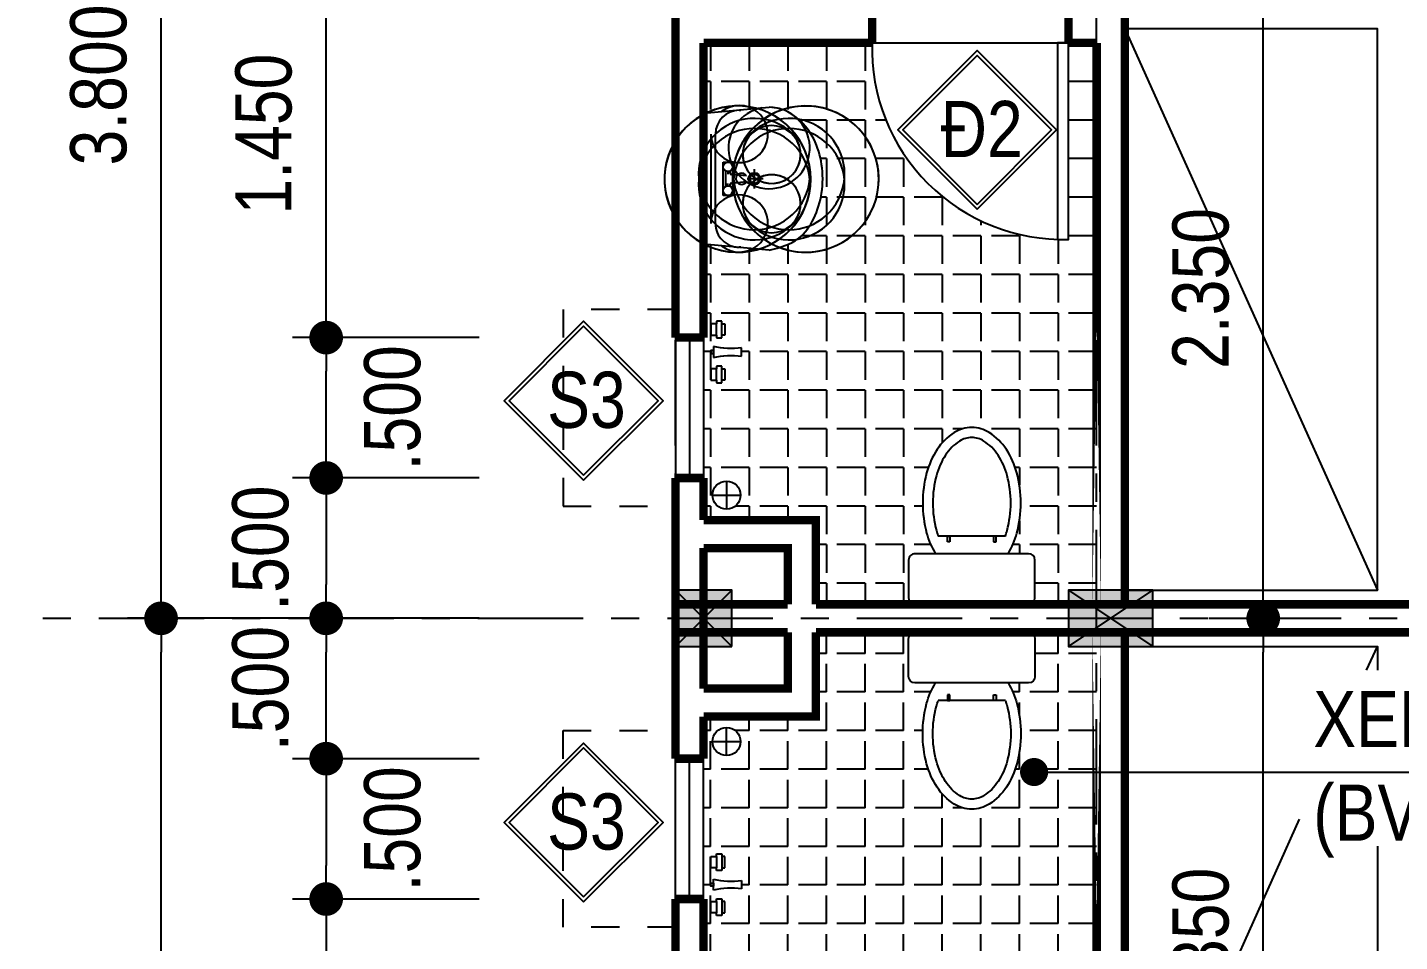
# Model space of a CAD drawing. Header units: millimetres. Extents: x 120 to 288, y 58 to 216.
# Drawn here: x 124.108 to 128.995, y 132.266 to 135.523 of the extents above; entities that cross this region are included whole.
import ezdxf

# ---------------------------------------------------------------- set-up
doc = ezdxf.new("R2010")
doc.units = ezdxf.units.MM
doc.header["$LTSCALE"] = 0.3
doc.header["$MEASUREMENT"] = 0
doc.linetypes.add('ACAD_ISO03W100', pattern=[30, 12, -18])
doc.linetypes.add('CENTER', pattern=[2, 1.25, -0.25, 0.25, -0.25])
doc.layers.get('0').update_dxf_attribs({"linetype": 'CONTINUOUS', "lineweight": 13})
doc.layers.get('DEFPOINTS').update_dxf_attribs({"linetype": 'CONTINUOUS', "lineweight": 13})
for name, color, linetype in [('CHUSO', 141, 'CONTINUOUS'), ('HACTH', 8, 'CONTINUOUS'), ('HATCH', 8, 'CONTINUOUS'), ('KT', 8, 'CONTINUOUS'), ('LAYER 1', 1, 'CONTINUOUS'), ('LAYER1', 1, 'CONTINUOUS'), ('LAYER3', 34, 'CONTINUOUS'), ('LAYER5', 5, 'CONTINUOUS'), ('LAYER7', 7, 'CONTINUOUS'), ('THIETBI', 25, 'CONTINUOUS')]:
    doc.layers.add(name, color=color, linetype=linetype)
doc.styles.add('ATTR', font='romans.shx', dxfattribs={"width": 0.8, "height": 0.7})
doc.styles.add('HELVE-KT', font='vhelvcn.TTF')
doc.dimstyles.new('1-100', dxfattribs={"dimtxt": 0.2, "dimasz": 0.12, "dimexe": 0.12, "dimexo": 0.2, "dimgap": 0.12, "dimtad": 1, "dimdec": 3, "dimzin": 4, "dimdsep": 46, "dimtxsty": 'HELVE-KT', "dimblk1": 'DOT', "dimblk2": 'DOT', "dimsah": 1, "dimcen": -0.18, "dimadec": 3, "dimazin": 0, "dimtfac": 1, "dimtdec": 3, "dimtmove": 2, "dimatfit": 3, "dimldrblk": 'DOT', "dimfxl": 0, "dimtolj": 1, "dimtzin": 4, "dimarcsym": 0})

# ---------------------------------------------------------------- blocks, each defined once
blk = doc.blocks.new('TOILET')
at = {"layer": 'THIETBI', "linetype": 'Continuous'}
for p, q in [((2.25, 0), (-2.25, 0)), ((-2.5, -0.25), (-2.5, -1.75)), ((2.5, -1.75), (2.5, -0.25)), ((-2.25, -2), (2.25, -2)), ((-1.328885587445484, -2.699999999999932), (1.328885587445484, -2.699999999999989)), ((-0.9619002962733703, -2.476023252835319), (-0.9619002962733703, -2.701023903222449)), ((-0.8643275165757132, -2.476023252835319), (-0.9619002962733703, -2.476023252835319)), ((-0.9619002962733703, -2.701023903222449), (-0.8643275165757132, -2.701023903222449)), ((-0.8643275165757132, -2.701023903222449), (-0.8643275165757132, -2.476023252835319)), ((0.8619205168486133, -2.701023903222449), (0.8619205168486133, -2.476023252835319)), ((0.8619205168486133, -2.476023252835319), (0.959493296546043, -2.476023252835319)), ((0.959493296546043, -2.701023903222449), (0.8619205168486133, -2.701023903222449)), ((0.959493296546043, -2.476023252835319), (0.959493296546043, -2.701023903222449))]:
    blk.add_line(p, q, dxfattribs=at)
for centre, radius, start, end in [((-2.25, -0.25), 0.25, 90, 180), ((2.25, -0.25), 0.25, 0, 90), ((-2.25, -1.75), 0.25, 180, 270), ((1.337938406279363, -3.661379033137678), 3.234819193328465, 149.0965747149677, 164.9268623414033), ((-1.337938406280728, -3.661379033138246), 3.234819193329836, 15.07313765860166, 30.90342528502951), ((2.25, -1.75), 0.25, 270, 0), ((1.337938406279363, -3.661379033137166), 2.834819193328285, 160.1759760614096, 164.9268623413951), ((-1.337938406280728, -3.661379033138019), 2.834819193329868, 15.07313765856473, 19.82402393859776), ((2.637457049974273, -4.011362538314529), 4.580641306093185, 164.9268623414104, 180.0000000000054), ((2.637457049974046, -4.011362538315211), 4.180641306093212, 164.9268623413889, 179.9999999999965), ((-2.637457049976319, -4.011362538315325), 4.180641306095254, 5.063761851311246e-12, 15.07313765857124), ((-2.637457049976319, -4.0113625383147), 4.580641306095231, 359.9999999999972, 15.07313765858606), ((2.637457049976774, -4.011362538314927), 4.580641306095572, 180, 195.0731376585856), ((2.637457049976547, -4.011362538314529), 4.180641306095595, 180.0000000000051, 195.0731376585643), ((-2.6374570499745, -4.011362538314586), 4.180641306093665, 344.9268623413959, 359.9999999999953), ((-2.637457049974728, -4.011362538315325), 4.580641306093639, 344.9268623414112, 5.332585182154509e-12), ((1.337938406280728, -4.361346043491835), 3.234819193329827, 195.0731376585933, 213.0315475788831), ((1.337938406280728, -4.361346043491494), 2.834819193329956, 195.0731376585625, 213.0315475788917), ((-1.337938406279591, -4.36134604349229), 2.834819193328596, 326.9684524211129, 344.9268623413986), ((-1.337938406279591, -4.361346043492233), 3.234819193328677, 326.9684524211115, 344.9268623414048), ((0.5168646681931932, -4.895200544554314), 1.85545066632798, 213.0315475788863, 237.5002250693021), ((-0.5168646681929658, -4.89520054455437), 1.855450666327776, 302.4997749306895, 326.968452421117), ((0.5168646681929658, -4.8952005445542), 2.255450666327983, 213.0315475788855, 237.5002250693039), ((0, -5.706522592530462), 0.8934774074695488, 237.5002250693035, 270), ((0, -5.706522592530519), 0.8934774074695326, 270, 302.4997749306894), ((-0.5168646681929658, -4.8952005445542), 2.255450666327892, 302.4997749306941, 326.9684524211124), ((0, -5.706522592530348), 1.293477407469652, 237.5002250693031, 270), ((0, -5.706522592530519), 1.293477407469453, 270, 302.4997749307029)]:
    blk.add_arc(centre, radius, start, end, dxfattribs=at)
blk = doc.blocks.new('la')
at = {"layer": 'THIETBI', "linetype": 'Continuous'}
for p, q in [((-5933.44379870165, 607096.9278938042), (-5954.657236116378, 607330.2757053494)), ((-5445.534738199225, 607330.2757053494), (-5466.748175613953, 607096.9278938042)), ((-5700.095987156405, 607278.0555106837), (-5734.787105645424, 607278.0555106837)), ((-5700.095987156405, 607309.1017654629), (-5700.095987156405, 607252.294578268)), ((-5665.404868668316, 607278.0555106837), (-5700.095987156405, 607278.0555106837)), ((-5944.168579871206, 607224.2085182804), (-5944.168579871206, 607229.5737794738)), ((-5710.190800530276, 607249.5658061604), (-5715.470036458595, 607195.7922466656)), ((-5684.721937854214, 607195.7922466656), (-5690.001173785327, 607249.5658061604)), ((-5456.023394444397, 607229.5737794738), (-5456.023394444397, 607224.2085182804)), ((-5759.493611915408, 607200.4494683815), (-5715.012812269291, 607200.4494683815)), ((-5759.493611915408, 607183.478718451), (-5759.493611915408, 607200.4494683815)), ((-5759.493611915408, 607166.5079685205), (-5759.493611915408, 607183.478718451)), ((-5719.692424225992, 607191.9640934139), (-5727.825761422886, 607191.9640934139)), ((-5725.552112052588, 607183.478718451), (-5716.678920921309, 607183.478718451)), ((-5685.179162046312, 607200.4494683815), (-5640.698362400195, 607200.4494683815)), ((-5674.639862261152, 607183.478718451), (-5683.513053392431, 607183.478718451)), ((-5672.366212892717, 607191.9640934139), (-5680.499550089611, 607191.9640934139)), ((-5640.698362400195, 607200.4494683815), (-5640.698362400195, 607183.478718451)), ((-5640.698362400195, 607183.478718451), (-5640.698362400195, 607166.5079685205)), ((-5700.095987156405, 607139.3547686327), (-5859.314830218813, 607139.3547686327)), ((-5700.095987156405, 607166.5079685205), (-5759.493611915408, 607166.5079685205)), ((-5727.825761422886, 607174.9933434834), (-5672.366212892717, 607174.9933434834)), ((-5640.698362400195, 607166.5079685205), (-5700.095987156405, 607166.5079685205)), ((-5540.87714409679, 607139.3547686327), (-5700.095987156405, 607139.3547686327)), ((-5466.748175613953, 607096.9278938042), (-5933.44379870165, 607096.9278938042)), ((-5859.31483021858, 607122.3840186977), (-5540.877144096539, 607122.3840186978))]:
    blk.add_line(p, q, dxfattribs=at)
for centre, radius in [((-5700.095987156172, 607278.0555106841), 21.21343741315687), ((-5700.095987156172, 607278.0555106841), 16.9707499305255), ((-5742.522861982834, 607183.4787184515), 16.9707499305255), ((-5657.669112330441, 607183.4787184515), 16.9707499305255)]:
    blk.add_circle(centre, radius, dxfattribs=at)
for centre, radius, start, end in [((-5698.920439606671, 607218.2127808502), 260.5626604476124, 90, 106.8298526196501), ((-5698.920439606671, 607218.2127808502), 260.5626604477563, 73.17014738034992, 90), ((-5744.464750194129, 607315.4400154066), 151.686082919052, 126.1394149328383, 150.4377224630194), ((-5716.921617746491, 607277.7234812875), 198.3889853030901, 106.8298526196501, 126.1394149328383), ((-5680.919261464987, 607277.7234812875), 198.3889853030873, 53.86058506716174, 73.17014738034992), ((-5653.376129020144, 607315.4400154066), 151.686082919055, 29.56227753698059, 53.86058506716174), ((-5786.622446788613, 607339.3522209723), 103.2189295367069, 150.4377224630194, 180), ((-5611.218432424728, 607339.3522209723), 103.2189295367252, 0, 29.56227753698059), ((-5809.756896741826, 607330.2757053499), 144.9003393737205, 180, 190.3888578116886), ((-5786.622446788613, 607339.3522209723), 103.2189295367414, 180, 209.5622775369806), ((-5611.218432424728, 607339.3522209723), 103.2189295367332, 330.4377224630194, 0), ((-5744.464750194129, 607363.2644265287), 151.6860829190531, 209.5622775369806, 233.8605850671617), ((-5653.376129020144, 607363.2644265287), 151.686082919052, 306.1394149328383, 330.4377224630194), ((-5859.31483021858, 607224.2085182809), 84.85374965263226, 180, 270), ((-5716.921617746491, 607400.9809606525), 198.3889853029024, 233.8605850671617, 253.1701473803499), ((-5700.095987156172, 607232.2578273343), 20.03675093646151, 59.74728664221707, 120.2527133577829), ((-5680.919261464987, 607400.9809606525), 198.3889853030186, 286.8298526196501, 306.1394149328383), ((-5540.877144096557, 607224.2085182809), 84.85374965263226, 270, 0), ((-5698.920439606671, 607460.4916610897), 260.5626604475996, 253.1701473803499, 266.458658478582), ((-5719.692424225759, 607196.2067809005), 4.242687482640058, 270, 354.3929373133142), ((-5698.920439606671, 607460.4916610897), 260.5626604477354, 273.0264019199498, 286.8298526196501), ((-5680.499550089378, 607196.2067809005), 4.242687482625124, 185.6070626866857, 270), ((-5859.31483021858, 607224.2085182809), 101.8244995831652, 218.2452544057623, 270), ((-5540.877144096557, 607224.2085182809), 101.8244995831627, 270, 321.7547455942377)]:
    blk.add_arc(centre, radius, start, end, dxfattribs=at)
blk.add_spline([(-5445.534738204817, 607330.275705352), (-5488.399266112272, 607435.7992354915), (-5558.166908814947, 607489.0372223724), (-5649.338553096775, 607517.3672669327), (-5750.853421221862, 607517.367266933), (-5842.025065503458, 607489.0372223728), (-5911.792708206598, 607435.7992354913), (-5950.069890455718, 607366.4471325721), (-5954.657236119176, 607330.275705352)], degree=3, dxfattribs=at)
blk = doc.blocks.new('WALFCT1T')
for p, q in [((-5.5, -1), (-5, -1)), ((-5.5, -2), (-5.5, -1)), ((-2.5, -2), (-5.5, -2)), ((-5, -2), (-5, -2.5)), ((-3, -1), (-2.5, -1)), ((-3, -2.5), (-3, -2)), ((-2.5, -1), (-2.5, -2)), ((-1, -0.5), (1, -0.5)), ((2.5, -1), (3, -1)), ((2.5, -2), (2.5, -1)), ((5.5, -2), (2.5, -2)), ((3, -2), (3, -2.5)), ((5, -1), (5.5, -1)), ((5, -2.5), (5, -2)), ((5.5, -1), (5.5, -2)), ((-5, -2.5), (-3, -2.5)), ((3, -2.5), (5, -2.5)), ((0.75, -5.5), (-0.75, -5.5))]:
    blk.add_line(p, q)
for points in [[(-3, 0), (-3, -1), (-5, -1), (-5, 0)], [(-0.25, -0.5), (-0.25, 0), (0.25, 0), (0.25, -0.5)], [(5, 0), (5, -1), (3, -1), (3, 0)]]:
    blk.add_lwpolyline(points, close=True)
for centre, radius, start, end in [((-13.26580000000001, -3.619500000000016), 12.65625, 351.4554000000001, 14.26943), ((13.26579999999998, -3.619500000000016), 12.65624, 165.7306, 188.5446)]:
    blk.add_arc(centre, radius, start, end)
at = {"style": 'ATTR', "width": 0.8, "flags": 9}
blk.add_attdef('ESTCODE', (0, 0), '', height=0.7, dxfattribs=at)
blk = doc.blocks.new('_DOT')
at = {"color": 0, "linetype": 'ByBlock'}
blk.add_line((-0.5, 0), (-1, 0), dxfattribs=at)
at = {"color": 0, "linetype": 'ByBlock', "const_width": 0.5}
blk.add_lwpolyline([(-0.25, 0, 1), (0.25, 0, 1)], format="xyb", close=True, dxfattribs=at)
blk = doc.blocks.new('*D166')
at = {"layer": 'DEFPOINTS', "color": 0, "lineweight": -2, "ltscale": 5}
for p in [(124.5835805483592, 133.417765760167), (125.9170795685285, 133.417765760167), (125.9170795685285, 129.6177657601786)]:
    blk.add_point(p, dxfattribs=at)
at = {"layer": 'LAYER 1', "color": 0, "lineweight": -2, "ltscale": 5}
for p, q in [((125.7170795685285, 133.417765760167), (124.4635805483592, 133.417765760167)), ((124.5835805483592, 129.7377657601786), (124.5835805483592, 133.297765760167)), ((125.7170795685285, 129.6177657601786), (124.4635805483592, 129.6177657601786))]:
    blk.add_line(p, q, dxfattribs=at)
at = {"layer": 'LAYER 1', "color": 0, "lineweight": -2, "ltscale": 5, "xscale": 0.12, "yscale": 0.12, "zscale": 0.12}
for p, rotation in [((124.5835805483592, 133.417765760167), 90), ((124.5835805483592, 129.6177657601786), 270)]:
    blk.add_blockref('_DOT', p, dxfattribs=dict(at, rotation=rotation))
at = {"layer": 'LAYER 1', "color": 0, "ltscale": 5, "insert": (124.3614472150259, 131.5177657601728), "char_height": 0.2, "attachment_point": 5, "rotation": 90, "style": 'HELVE-KT'}
blk.add_mtext('\\A1;3.800', dxfattribs=at)
blk = doc.blocks.new('*D167')
at = {"layer": 'DEFPOINTS', "color": 0, "lineweight": -2, "ltscale": 5}
for p in [(124.5835805483592, 137.2177657602717), (125.9170795685285, 137.2177657602717), (125.9170795685285, 133.417765760167)]:
    blk.add_point(p, dxfattribs=at)
at = {"layer": 'LAYER 1', "color": 0, "lineweight": -2, "ltscale": 5}
for p, q in [((125.7170795685285, 137.2177657602717), (124.4635805483592, 137.2177657602717)), ((124.5835805483592, 133.537765760167), (124.5835805483592, 137.0977657602717)), ((125.7170795685285, 133.417765760167), (124.4635805483592, 133.417765760167))]:
    blk.add_line(p, q, dxfattribs=at)
at = {"layer": 'LAYER 1', "color": 0, "lineweight": -2, "ltscale": 5, "xscale": 0.12, "yscale": 0.12, "zscale": 0.12}
for p, rotation in [((124.5835805483592, 137.2177657602717), 90), ((124.5835805483592, 133.417765760167), 270)]:
    blk.add_blockref('_DOT', p, dxfattribs=dict(at, rotation=rotation))
at = {"layer": 'LAYER 1', "color": 0, "ltscale": 5, "insert": (124.3614472150259, 135.3177657602194), "char_height": 0.2, "attachment_point": 5, "rotation": 90, "style": 'HELVE-KT'}
blk.add_mtext('\\A1;3.800', dxfattribs=at)
blk = doc.blocks.new('*D170')
at = {"layer": 'DEFPOINTS', "color": 0, "lineweight": -2, "ltscale": 5}
for p in [(123.9533994027523, 144.9177657602252), (124.9233480759511, 144.9177657602252), (124.9233480759511, 122.4177657602252)]:
    blk.add_point(p, dxfattribs=at)
at = {"layer": 'LAYER 1', "color": 0, "lineweight": -2, "ltscale": 5}
for p, q in [((124.7233480759511, 144.9177657602252), (123.8333994027523, 144.9177657602252)), ((123.9533994027523, 122.5377657602252), (123.9533994027523, 144.7977657602252)), ((124.7233480759511, 122.4177657602252), (123.8333994027523, 122.4177657602252))]:
    blk.add_line(p, q, dxfattribs=at)
at = {"layer": 'LAYER 1', "color": 0, "lineweight": -2, "ltscale": 5, "xscale": 0.12, "yscale": 0.12, "zscale": 0.12}
for p, rotation in [((123.9533994027523, 144.9177657602252), 90), ((123.9533994027523, 122.4177657602252), 270)]:
    blk.add_blockref('_DOT', p, dxfattribs=dict(at, rotation=rotation))
at = {"layer": 'LAYER 1', "color": 0, "ltscale": 5, "insert": (123.731266069365, 134.0787760715014), "char_height": 0.2, "attachment_point": 5, "rotation": 90, "style": 'HELVE-KT'}
blk.add_mtext('\\A1;22.500', dxfattribs=at)
blk = doc.blocks.new('*D113')
at = {"layer": 'DEFPOINTS', "color": 0, "lineweight": -2, "ltscale": 5}
for p in [(125.171631489612, 133.417765760167), (125.9170795685285, 133.417765760167), (125.9170795685285, 132.9177657601437)]:
    blk.add_point(p, dxfattribs=at)
at = {"layer": 'LAYER 1', "color": 0, "lineweight": -2, "ltscale": 5}
for p, q in [((125.7170795685285, 133.417765760167), (125.051631489612, 133.417765760167)), ((125.171631489612, 133.0377657601437), (125.171631489612, 133.297765760167)), ((125.7170795685285, 132.9177657601437), (125.051631489612, 132.9177657601437))]:
    blk.add_line(p, q, dxfattribs=at)
at = {"layer": 'LAYER 1', "color": 0, "lineweight": -2, "ltscale": 5, "xscale": 0.12, "yscale": 0.12, "zscale": 0.12}
for p, rotation in [((125.171631489612, 133.417765760167), 90), ((125.171631489612, 132.9177657601437), 270)]:
    blk.add_blockref('_DOT', p, dxfattribs=dict(at, rotation=rotation))
at = {"layer": 'LAYER 1', "color": 0, "ltscale": 5, "insert": (124.9384602367722, 133.1677657601554), "char_height": 0.2, "attachment_point": 5, "rotation": 90, "style": 'HELVE-KT'}
blk.add_mtext('\\A1;.500', dxfattribs=at)
blk = doc.blocks.new('*D261')
at = {"layer": 'DEFPOINTS', "color": 0, "lineweight": -2, "ltscale": 5}
for p in [(128.1161146540043, 133.417765760167), (128.509492247388, 133.417765760167), (128.0161146540275, 131.0677657601902)]:
    blk.add_point(p, dxfattribs=at)
at = {"layer": 'LAYER 1', "color": 0, "lineweight": -2, "ltscale": 5}
for p, q in [((128.3161146540043, 133.417765760167), (128.629492247388, 133.417765760167)), ((128.509492247388, 131.1877657601902), (128.509492247388, 133.297765760167)), ((128.2161146540275, 131.0677657601902), (128.629492247388, 131.0677657601902))]:
    blk.add_line(p, q, dxfattribs=at)
at = {"layer": 'LAYER 1', "color": 0, "lineweight": -2, "ltscale": 5, "xscale": 0.12, "yscale": 0.12, "zscale": 0.12}
for p, rotation in [((128.509492247388, 133.417765760167), 90), ((128.509492247388, 131.0677657601902), 270)]:
    blk.add_blockref('_DOT', p, dxfattribs=dict(at, rotation=rotation))
at = {"layer": 'LAYER 1', "color": 0, "ltscale": 5, "insert": (128.2873589140547, 132.2427657601786), "char_height": 0.2, "attachment_point": 5, "rotation": 90, "style": 'HELVE-KT'}
blk.add_mtext('\\A1;2.350', dxfattribs=at)
blk = doc.blocks.new('*D262')
at = {"layer": 'DEFPOINTS', "color": 0, "lineweight": -2, "ltscale": 5}
for p in [(128.0161146540275, 135.7677657602601), (128.509492247388, 135.7677657602601), (128.1161146540043, 133.417765760167)]:
    blk.add_point(p, dxfattribs=at)
at = {"layer": 'LAYER 1', "color": 0, "lineweight": -2, "ltscale": 5}
for p, q in [((128.2161146540275, 135.7677657602601), (128.629492247388, 135.7677657602601)), ((128.509492247388, 133.537765760167), (128.509492247388, 135.6477657602601)), ((128.3161146540043, 133.417765760167), (128.629492247388, 133.417765760167))]:
    blk.add_line(p, q, dxfattribs=at)
at = {"layer": 'LAYER 1', "color": 0, "lineweight": -2, "ltscale": 5, "xscale": 0.12, "yscale": 0.12, "zscale": 0.12}
for p, rotation in [((128.509492247388, 135.7677657602601), 90), ((128.509492247388, 133.417765760167), 270)]:
    blk.add_blockref('_DOT', p, dxfattribs=dict(at, rotation=rotation))
at = {"layer": 'LAYER 1', "color": 0, "ltscale": 5, "insert": (128.2873589140547, 134.5927657602136), "char_height": 0.2, "attachment_point": 5, "rotation": 90, "style": 'HELVE-KT'}
blk.add_mtext('\\A1;2.350', dxfattribs=at)
blk = doc.blocks.new('*D929')
at = {"layer": 'DEFPOINTS', "color": 0, "lineweight": -2, "ltscale": 0.08}
for p in [(125.9170795685285, 132.9177657601437), (125.171631489612, 132.4177657601437), (125.9170795685285, 132.4177657601437)]:
    blk.add_point(p, dxfattribs=at)
at = {"layer": 'LAYER 1', "color": 0, "lineweight": -2, "ltscale": 0.08}
for p, q in [((125.7170795685285, 132.9177657601437), (125.051631489612, 132.9177657601437)), ((125.171631489612, 132.7977657601437), (125.171631489612, 132.5377657601437)), ((125.7170795685285, 132.4177657601437), (125.051631489612, 132.4177657601437))]:
    blk.add_line(p, q, dxfattribs=at)
at = {"layer": 'LAYER 1', "color": 0, "lineweight": -2, "ltscale": 0.08, "xscale": 0.12, "yscale": 0.12, "zscale": 0.12}
for p, rotation in [((125.171631489612, 132.9177657601437), 90), ((125.171631489612, 132.4177657601437), 270)]:
    blk.add_blockref('_DOT', p, dxfattribs=dict(at, rotation=rotation))
at = {"layer": 'LAYER 1', "color": 0, "lineweight": -2, "ltscale": 0.08, "insert": (125.4081437742768, 132.6677657601437), "char_height": 0.2, "attachment_point": 5, "rotation": 90, "style": 'HELVE-KT'}
blk.add_mtext('\\A1;.500', dxfattribs=at)
blk = doc.blocks.new('*D930')
at = {"layer": 'DEFPOINTS', "color": 0, "lineweight": -2, "ltscale": 0.08}
for p in [(125.9170795685285, 132.4177657601437), (125.171631489612, 130.9677657601553), (125.9170795685285, 130.9677657601553)]:
    blk.add_point(p, dxfattribs=at)
at = {"layer": 'LAYER 1', "color": 0, "lineweight": -2, "ltscale": 0.08}
for p, q in [((125.7170795685285, 132.4177657601437), (125.051631489612, 132.4177657601437)), ((125.171631489612, 132.2977657601437), (125.171631489612, 131.0877657601553)), ((125.7170795685285, 130.9677657601553), (125.051631489612, 130.9677657601553))]:
    blk.add_line(p, q, dxfattribs=at)
at = {"layer": 'LAYER 1', "color": 0, "lineweight": -2, "ltscale": 0.08, "xscale": 0.12, "yscale": 0.12, "zscale": 0.12}
for p, rotation in [((125.171631489612, 132.4177657601437), 90), ((125.171631489612, 130.9677657601553), 270)]:
    blk.add_blockref('_DOT', p, dxfattribs=dict(at, rotation=rotation))
at = {"layer": 'LAYER 1', "color": 0, "lineweight": -2, "ltscale": 0.08, "insert": (124.9494981562786, 131.6927657601495), "char_height": 0.2, "attachment_point": 5, "rotation": 90, "style": 'HELVE-KT'}
blk.add_mtext('\\A1;1.450', dxfattribs=at)
blk = doc.blocks.new('*D933')
at = {"layer": 'DEFPOINTS', "color": 0, "lineweight": -2, "ltscale": 5}
for p in [(125.9170795685285, 133.9177657601902), (125.171631489612, 133.417765760167), (125.9170795685285, 133.417765760167)]:
    blk.add_point(p, dxfattribs=at)
at = {"layer": 'LAYER 1', "color": 0, "lineweight": -2, "ltscale": 5}
for p, q in [((125.7170795685285, 133.9177657601902), (125.051631489612, 133.9177657601902)), ((125.171631489612, 133.7977657601902), (125.171631489612, 133.537765760167)), ((125.7170795685285, 133.417765760167), (125.051631489612, 133.417765760167))]:
    blk.add_line(p, q, dxfattribs=at)
at = {"layer": 'LAYER 1', "color": 0, "lineweight": -2, "ltscale": 5, "xscale": 0.12, "yscale": 0.12, "zscale": 0.12}
for p, rotation in [((125.171631489612, 133.9177657601902), 90), ((125.171631489612, 133.417765760167), 270)]:
    blk.add_blockref('_DOT', p, dxfattribs=dict(at, rotation=rotation))
at = {"layer": 'LAYER 1', "color": 0, "ltscale": 5, "insert": (124.9384602367722, 133.6677657601786), "char_height": 0.2, "attachment_point": 5, "rotation": 90, "style": 'HELVE-KT'}
blk.add_mtext('\\A1;.500', dxfattribs=at)
blk = doc.blocks.new('*D931')
at = {"layer": 'DEFPOINTS', "color": 0, "lineweight": -2, "ltscale": 0.08}
for p in [(125.171631489612, 134.4177657601902), (125.9170795685285, 134.4177657601902), (125.9170795685285, 133.9177657601902)]:
    blk.add_point(p, dxfattribs=at)
at = {"layer": 'LAYER 1', "color": 0, "lineweight": -2, "ltscale": 0.08}
for p, q in [((125.7170795685285, 134.4177657601902), (125.051631489612, 134.4177657601902)), ((125.171631489612, 134.0377657601902), (125.171631489612, 134.2977657601902)), ((125.7170795685285, 133.9177657601902), (125.051631489612, 133.9177657601902))]:
    blk.add_line(p, q, dxfattribs=at)
at = {"layer": 'LAYER 1', "color": 0, "lineweight": -2, "ltscale": 0.08, "xscale": 0.12, "yscale": 0.12, "zscale": 0.12}
for p, rotation in [((125.171631489612, 134.4177657601902), 90), ((125.171631489612, 133.9177657601902), 270)]:
    blk.add_blockref('_DOT', p, dxfattribs=dict(at, rotation=rotation))
at = {"layer": 'LAYER 1', "color": 0, "lineweight": -2, "ltscale": 0.08, "insert": (125.4081437742768, 134.1677657601902), "char_height": 0.2, "attachment_point": 5, "rotation": 90, "style": 'HELVE-KT'}
blk.add_mtext('\\A1;.500', dxfattribs=at)
blk = doc.blocks.new('*D932')
at = {"layer": 'DEFPOINTS', "color": 0, "lineweight": -2, "ltscale": 0.08}
for p in [(125.171631489612, 135.8677657601786), (125.9170795685285, 135.8677657601786), (125.9170795685285, 134.4177657601902)]:
    blk.add_point(p, dxfattribs=at)
at = {"layer": 'LAYER 1', "color": 0, "lineweight": -2, "ltscale": 0.08}
for p, q in [((125.7170795685285, 135.8677657601786), (125.051631489612, 135.8677657601786)), ((125.171631489612, 134.5377657601902), (125.171631489612, 135.7477657601786)), ((125.7170795685285, 134.4177657601902), (125.051631489612, 134.4177657601902))]:
    blk.add_line(p, q, dxfattribs=at)
at = {"layer": 'LAYER 1', "color": 0, "lineweight": -2, "ltscale": 0.08, "xscale": 0.12, "yscale": 0.12, "zscale": 0.12}
for p, rotation in [((125.171631489612, 135.8677657601786), 90), ((125.171631489612, 134.4177657601902), 270)]:
    blk.add_blockref('_DOT', p, dxfattribs=dict(at, rotation=rotation))
at = {"layer": 'LAYER 1', "color": 0, "lineweight": -2, "ltscale": 0.08, "insert": (124.9494981562786, 135.1427657601844), "char_height": 0.2, "attachment_point": 5, "rotation": 90, "style": 'HELVE-KT'}
blk.add_mtext('\\A1;1.450', dxfattribs=at)

msp = doc.modelspace()

# ---------------------------------------------------------------- hatches: boundary and pattern name
at = {"layer": 'LAYER7', "ltscale": 5}
h = msp.add_hatch(color=256, dxfattribs=at)
h.paths.add_polyline_path([(126.5161146540858, 133.4177657602252), (126.416114654109, 133.5177657601437), (126.4161146540508, 133.3177657601902)])
h.paths.add_polyline_path([(126.5161146540275, 133.4177657602252), (126.416114654109, 133.3177657602484), (126.6161146541789, 133.3177657602484)])
h.paths.add_polyline_path([(126.6161146540625, 133.5177657601437), (126.5161146540858, 133.4177657602252), (126.6161146540625, 133.3177657602484)])
h.paths.add_polyline_path([(126.6161146540625, 133.5177657602019), (126.416114654109, 133.5177657602019), (126.5161146540858, 133.4177657602252)])
h = msp.add_hatch(color=256, dxfattribs=at)
h.paths.add_polyline_path([(127.8161146540741, 133.5177657602019), (127.8161146539577, 133.3177657601902), (127.966114653981, 133.4177657602252)])
h.paths.add_polyline_path([(127.966114653981, 133.4177657602252), (128.1161146540043, 133.5177657602019), (127.8161146540741, 133.5177657602019)])
h.paths.add_polyline_path([(127.8161146540159, 133.3177657602484), (128.1161146540625, 133.3177657602484), (127.966114653981, 133.4177657602252)])
h.paths.add_polyline_path([(127.9661146540392, 133.4177657602252), (128.1161146540625, 133.3177657601902), (128.1161146540625, 133.5177657602019)])
at = {"layer": 'THIETBI', "ltscale": 5}
h = msp.add_hatch(dxfattribs=at)
h.set_pattern_fill('ANGLE', color=256, scale=0.5, angle=90, style=0)
h.set_pattern_definition([(270, (127.9161146540508, 135.4677657602717), (-0.1375, 8.419446744138055e-18), [0.1, -0.0375]), (180, (127.9161146540508, 135.4677657602717), (0, 0.1375), [0.1, -0.0375])])
edge = h.paths.add_edge_path()
edge.add_line((126.9161146539926, 133.4677657602717), (126.9161146539926, 133.7677657603183))
edge.add_line((126.9161146539926, 133.7677657602601), (126.5161146540275, 133.7677657602601))
edge.add_line((126.5161146540275, 133.7677657602601), (126.5161146540858, 134.7502868953291))
edge.add_line((126.5161146540858, 134.7502868953291), (126.7494271118275, 134.7290766706703))
edge.add_spline(control_points=[(126.7494271118275, 134.7290766706703), (126.7875075904384, 134.739039801889), (126.8549297836806, 134.7566797104794), (126.9140054893295, 134.8426009595989), (126.9416008394991, 134.9340051200836), (126.9415232683613, 135.0330372993033), (126.9142165329039, 135.1257119275526), (126.8611479565815, 135.1971218919045), (126.8003003666025, 135.234337212298), (126.7616194525116, 135.2372736036907), (126.7494271118275, 135.2381991631248)], knot_values=[0, 0, 0, 0, 113.8972482804107, 201.6571891156827, 297.1289658135357, 398.6438339386224, 494.115610636184, 581.8755514722499, 661.0895455658089, 697.5507014357958, 697.5507014357958, 697.5507014357958, 697.5507014357958], degree=3, periodic=0)
edge.add_line((126.7494271118275, 135.2381991631248), (126.5161146539693, 135.2169889384079))
edge.add_line((126.5161146539693, 135.2169889384079), (126.5161146539693, 135.4677657602717))
edge.add_line((126.5161146539693, 135.4677657602717), (127.1161146540043, 135.4677657602717))
edge.add_arc((127.7961146540555, 135.4477657603113), 0.6802940541319764, 538.3153156843376, 631.6846843193015)
edge.add_line((127.8161146540741, 134.7677657602019), (127.8161146540159, 135.4677657602135))
edge.add_line((127.8161146540159, 135.4677657602717), (127.9161146540508, 135.4677657602717))
edge.add_line((127.9161146540508, 135.4677657602717), (127.9161146540508, 133.5177657602601))
edge.add_line((127.9161146540508, 133.5177657602601), (127.8161146540159, 133.5177657602601))
edge.add_line((127.8161146540159, 133.5177657602019), (127.8161146540159, 133.4677657602135))
edge.add_line((127.8161146540159, 133.4677657602135), (127.675787341498, 133.4677657602135))
edge.add_ellipse((127.6738182181806, 133.4902657602927), major_axis=(-0.0159099025959166, -0.0159099025959166), ratio=0.9999999987998788, start_angle=45.00000003438093, end_angle=134.9999999656191)
edge.add_line((127.6963182182598, 133.4902657605837), (127.6963182180851, 133.625265760593))
edge.add_ellipse((127.6738182181806, 133.625265760302), major_axis=(-0.01590990257682279, -0.01590990257682278), ratio=0.9999999986131138, start_angle=134.9999999602686, end_angle=225.0000000397314)
edge.add_line((127.6738182178896, 133.647765760323), (127.6007064576924, 133.647765760323))
edge.add_ellipse((127.350903761523, 133.7972898733699), major_axis=(-0.2058626336902675, -0.2058626336902675), ratio=0.9999999968645723, start_angle=104.0965746727707, end_angle=119.9268622637728)
edge.add_ellipse((127.2339470835367, 133.8287883888245), major_axis=(-0.2915102284462119, -0.2915102284462117), ratio=0.999999998837754, start_angle=119.9268623122063, end_angle=134.9999999667041)
edge.add_ellipse((127.2339470835367, 133.8287883888245), major_axis=(-0.2915102284462128, 0.2915102284462128), ratio=0.9999999988377523, start_angle=225.0000000332959, end_angle=240.0731376877937)
edge.add_ellipse((127.350903761523, 133.8602869042791), major_axis=(-0.2058626328327546, -0.2058626328327545), ratio=0.9999999969642844, start_angle=150.0731375861138, end_angle=168.0315475479937)
edge.add_ellipse((127.4248003979527, 133.908333809419), major_axis=(-0.1435360015145571, -0.1435360015145571), ratio=0.9999999990923838, start_angle=168.0315475713212, end_angle=192.5002250834314)
edge.add_ellipse((127.4713182181084, 133.9813527937642), major_axis=(-0.08231639814443893, -0.08231639814443893), ratio=0.9999999992607727, start_angle=192.5002250840912, end_angle=225.0000000211773)
edge.add_ellipse((127.4713182181084, 133.9813527937642), major_axis=(-0.08231639814443893, 0.08231639814443893), ratio=0.9999999992607727, start_angle=314.9999999788227, end_angle=347.4997749159088)
edge.add_ellipse((127.5178360382641, 133.908333809419), major_axis=(-0.1435360015145571, 0.1435360015145571), ratio=0.9999999990923826, start_angle=347.4997749165686, end_angle=371.9684524286787)
edge.add_ellipse((127.5917326746938, 133.8602869042791), major_axis=(-0.2058626328327546, 0.2058626328327547), ratio=0.9999999969642842, start_angle=11.96845245200624, end_angle=29.92686241388616)
edge.add_ellipse((127.7086893526802, 133.8287883888245), major_axis=(-0.2915102284462119, -0.2915102284462117), ratio=0.999999998837754, start_angle=-60.07313768779372, end_angle=-45.0000000332959)
edge.add_ellipse((127.7086893526802, 133.8287883888245), major_axis=(-0.2915102284462128, 0.2915102284462128), ratio=0.9999999988377523, start_angle=45.00000003329593, end_angle=60.07313768779376)
edge.add_ellipse((127.5917326746938, 133.7972898733699), major_axis=(-0.2058626336902668, 0.2058626336902669), ratio=0.9999999968645755, start_angle=60.07313773622711, end_angle=75.90342532722924)
edge.add_line((127.3419299785245, 133.647765760323), (127.2688182179198, 133.647765760323))
edge.add_ellipse((127.2688182180362, 133.625265760302), major_axis=(-0.0159099025959166, -0.0159099025959166), ratio=0.9999999987998788, start_angle=225.0000000343809, end_angle=314.9999999656191)
edge.add_line((127.2463182180153, 133.6252657593707), (127.2463182180153, 133.4902657613404))
edge.add_ellipse((127.2688182180362, 133.4902657602927), major_axis=(-0.0159099025959166, 0.0159099025959166), ratio=0.9999999987998787, start_angle=45.00000003438094, end_angle=134.9999999656191)
edge.add_line((127.2668490945442, 133.4677657602717), (126.9161146539926, 133.4677657602717))
edge = h.paths.add_edge_path(flags=16)
edge.add_ellipse((126.6138890983501, 134.6318530997507), major_axis=(-0.1789864041828411, 0.178986404182841), ratio=0.999999999898956, start_angle=120.73057000353941, end_angle=143.5446000034201, ccw=False)
edge.add_line((126.5514990983146, 134.3865374853615), (126.5514990983728, 134.3715370994889))
edge.add_line((126.5514990983728, 134.3715370994889), (126.5414990983053, 134.3715370994889))
edge.add_line((126.5414990983053, 134.3715370994889), (126.5414990983053, 134.3615370994796))
edge.add_line((126.5414990983053, 134.3615370994796), (126.5514990982564, 134.3615370994796))
edge.add_line((126.5514990982564, 134.3615370994796), (126.5514990983146, 134.3465365085997))
edge.add_ellipse((126.6138890983501, 134.1012210992178), major_axis=(-0.1789862627049081, -0.1789862627049081), ratio=0.999999999893888, start_angle=216.4554000032152, end_angle=239.2693999915702, ccw=False)
edge.add_line((126.6514990984077, 134.351536212502), (126.6515010232769, 134.3815380585859))
h.paths.add_polyline_path([(126.5914990982936, 134.4665370995774), (126.5814990982843, 134.4665370995774), (126.5814990982843, 134.4765370995867), (126.5614990983239, 134.4765370995867), (126.5614990983239, 134.4665370995774), (126.5414990983053, 134.4665370995774), (126.5414990983053, 134.4265370995402), (126.5614990983239, 134.4265370995402), (126.5614990983239, 134.4165370995308), (126.5814990982843, 134.4165370995308), (126.5814990982843, 134.4265370995402), (126.5914990983518, 134.4265370995402)], flags=16)
h.paths.add_polyline_path([(126.5914990982936, 134.3065370994284), (126.5814990982843, 134.3065370994284), (126.5814990982843, 134.3165370994377), (126.5614990983239, 134.3165370994377), (126.5614990983239, 134.3065370994284), (126.5414990983053, 134.3065370994284), (126.5414990983053, 134.2665370993911), (126.5614990983239, 134.2665370993911), (126.5614990983239, 134.2565370993818), (126.5814990982843, 134.2565370993818), (126.5814990983425, 134.2665370993911), (126.5914990984101, 134.2665370993911)], flags=16)
h.paths.add_polyline_path([(126.5977860252104, 133.9066405469332, 1), (126.5977860252104, 133.8066405468983, 1)], flags=16)
h = msp.add_hatch(dxfattribs=at)
h.set_pattern_fill('ANGLE', color=256, scale=0.5, angle=90, style=0)
h.set_pattern_definition([(90, (127.9161146540508, 131.3677657601786), (-0.1375, 8.419446744138055e-18), [0.1, -0.0375]), (180, (127.9161146540508, 131.3677657601786), (-1.683889348827611e-17, -0.1375), [0.1, -0.0375])])
edge = h.paths.add_edge_path()
edge.add_line((126.9161146539926, 133.3677657601786), (126.9161146539926, 133.067765760132))
edge.add_line((126.9161146539926, 133.0677657601902), (126.5161146540275, 133.0677657601902))
edge.add_line((126.5161146540275, 133.0677657601902), (126.5161146540858, 132.0852446251213))
edge.add_line((126.5161146540858, 132.0852446251213), (126.7494271118275, 132.10645484978))
edge.add_spline(control_points=[(126.7494271118275, 132.10645484978), (126.7875075904384, 132.0964917185613), (126.8549297836806, 132.078851809971), (126.9140054893295, 131.9929305608514), (126.9416008394991, 131.9015264003667), (126.9415232683613, 131.8024942211471), (126.9142165329039, 131.7098195928977), (126.8611479565815, 131.6384096285458), (126.8003003666025, 131.6011943081523), (126.7616194525116, 131.5982579167596), (126.7494271118275, 131.5973323573255)], knot_values=[0, 0, 0, 0, 113.8972482804107, 201.6571891156827, 297.1289658135357, 398.6438339386224, 494.115610636184, 581.8755514722499, 661.0895455658089, 697.5507014357958, 697.5507014357958, 697.5507014357958, 697.5507014357958], degree=3, periodic=0)
edge.add_line((126.7494271118275, 131.5973323573255), (126.5161146539693, 131.6185425820424))
edge.add_line((126.5161146539693, 131.6185425820424), (126.5161146539693, 131.3677657601786))
edge.add_line((126.5161146539693, 131.3677657601786), (127.1161146540043, 131.3677657601786))
edge.add_arc((127.7961146540555, 131.387765760139), 0.6802940541319764, 88.31531568069852, 181.6846843156624, ccw=False)
edge.add_line((127.8161146540741, 132.0677657602484), (127.8161146540159, 131.3677657602368))
edge.add_line((127.8161146540159, 131.3677657601786), (127.9161146540508, 131.3677657601786))
edge.add_line((127.9161146540508, 131.3677657601786), (127.9161146540508, 133.3177657601902))
edge.add_line((127.9161146540508, 133.3177657601902), (127.8161146540159, 133.3177657601902))
edge.add_line((127.8161146540159, 133.3177657602484), (127.8161146540159, 133.3677657602368))
edge.add_line((127.8161146540159, 133.3677657602368), (127.675787341498, 133.3677657602368))
edge.add_ellipse((127.6738182181806, 133.3452657601576), major_axis=(-0.0159099025959166, 0.0159099025959166), ratio=0.9999999987998788, start_angle=225.0000000343809, end_angle=314.99999996561905, ccw=False)
edge.add_line((127.6963182182598, 133.3452657598666), (127.6963182180851, 133.2102657598573))
edge.add_ellipse((127.6738182181806, 133.2102657601483), major_axis=(-0.01590990257682279, 0.01590990257682278), ratio=0.9999999986131138, start_angle=134.9999999602686, end_angle=225.0000000397314, ccw=False)
edge.add_line((127.6738182178896, 133.1877657601274), (127.6007064576924, 133.1877657601856))
edge.add_ellipse((127.350903761523, 133.0382416470804), major_axis=(-0.2058626336902675, 0.2058626336902675), ratio=0.9999999968645723, start_angle=240.07313773622718, end_angle=255.9034253272293, ccw=False)
edge.add_ellipse((127.2339470835367, 133.0067431316259), major_axis=(-0.2915102284462119, 0.2915102284462117), ratio=0.999999998837754, start_angle=225.0000000332959, end_angle=240.0731376877937, ccw=False)
edge.add_ellipse((127.2339470835367, 133.0067431316259), major_axis=(-0.2915102284462128, -0.2915102284462128), ratio=0.9999999988377523, start_angle=119.92686231220631, end_angle=134.9999999667041, ccw=False)
edge.add_ellipse((127.350903761523, 132.9752446161713), major_axis=(-0.2058626328327546, 0.2058626328327545), ratio=0.9999999969642844, start_angle=191.9684524520063, end_angle=209.9268624138862, ccw=False)
edge.add_ellipse((127.4248003979527, 132.9271977110313), major_axis=(-0.1435360015145571, 0.1435360015145571), ratio=0.9999999990923838, start_angle=167.4997749165686, end_angle=191.9684524286788, ccw=False)
edge.add_ellipse((127.4713182181084, 132.8541787266861), major_axis=(-0.08231639814443893, 0.08231639814443893), ratio=0.9999999992607727, start_angle=134.9999999788227, end_angle=167.4997749159088, ccw=False)
edge.add_ellipse((127.4713182181084, 132.8541787266861), major_axis=(-0.08231639814443893, -0.08231639814443893), ratio=0.9999999992607727, start_angle=12.500225084091198, end_angle=45.0000000211773, ccw=False)
edge.add_ellipse((127.5178360382641, 132.9271977110313), major_axis=(-0.1435360015145571, -0.1435360015145571), ratio=0.9999999990923826, start_angle=-11.968452428678688, end_angle=12.500225083431417, ccw=False)
edge.add_ellipse((127.5917326746938, 132.9752446161713), major_axis=(-0.2058626328327546, -0.2058626328327547), ratio=0.9999999969642842, start_angle=330.07313758611383, end_angle=348.03154754799374, ccw=False)
edge.add_ellipse((127.7086893526802, 133.0067431316259), major_axis=(-0.2915102284462119, 0.2915102284462117), ratio=0.999999998837754, start_angle=405.0000000332959, end_angle=420.07313768779375, ccw=False)
edge.add_ellipse((127.7086893526802, 133.0067431316259), major_axis=(-0.2915102284462128, -0.2915102284462128), ratio=0.9999999988377523, start_angle=299.92686231220625, end_angle=314.9999999667041, ccw=False)
edge.add_ellipse((127.5917326746938, 133.0382416470804), major_axis=(-0.2058626336902668, -0.2058626336902669), ratio=0.9999999968645755, start_angle=284.09657467277077, end_angle=299.9268622637729, ccw=False)
edge.add_line((127.3419299785245, 133.1877657601274), (127.2688182179198, 133.1877657601274))
edge.add_ellipse((127.2688182180362, 133.2102657601483), major_axis=(-0.0159099025959166, 0.0159099025959166), ratio=0.9999999987998788, start_angle=45.00000003438089, end_angle=134.9999999656191, ccw=False)
edge.add_line((127.2463182180153, 133.2102657610797), (127.2463182180153, 133.3452657591099))
edge.add_ellipse((127.2688182180362, 133.3452657601576), major_axis=(-0.0159099025959166, -0.0159099025959166), ratio=0.9999999987998787, start_angle=225.0000000343809, end_angle=314.99999996561905, ccw=False)
edge.add_line((127.2668490945442, 133.3677657601786), (126.9161146539926, 133.3677657601786))
edge = h.paths.add_edge_path(flags=16)
edge.add_ellipse((126.6138890983501, 132.2036784206996), major_axis=(-0.1789864041828411, -0.178986404182841), ratio=0.999999999898956, start_angle=216.4553999965799, end_angle=239.2694299964606)
edge.add_line((126.5514990983146, 132.4489940350888), (126.5514990983728, 132.4639944209614))
edge.add_line((126.5514990983728, 132.4639944209614), (126.5414990983053, 132.4639944209614))
edge.add_line((126.5414990983053, 132.4639944209614), (126.5414990983053, 132.4739944209707))
edge.add_line((126.5414990983053, 132.4739944209707), (126.5514990982564, 132.4739944209707))
edge.add_line((126.5514990982564, 132.4739944209707), (126.5514990983146, 132.4889950118506))
edge.add_ellipse((126.6138890983501, 132.7343104212325), major_axis=(-0.1789862627049081, 0.1789862627049081), ratio=0.999999999893888, start_angle=120.7306000084298, end_angle=143.5445999967848)
edge.add_line((126.6514990984077, 132.4839953079484), (126.6515010232769, 132.4539934618645))
h.paths.add_polyline_path([(126.5914990982936, 132.3689944208729), (126.5814990982843, 132.3689944208729), (126.5814990982843, 132.3589944208636), (126.5614990983239, 132.3589944208636), (126.5614990983239, 132.3689944208729), (126.5414990983053, 132.3689944208729), (126.5414990983053, 132.4089944209102), (126.5614990983239, 132.4089944209102), (126.5614990983239, 132.4189944209195), (126.5814990982843, 132.4189944209195), (126.5814990982843, 132.4089944209102), (126.5914990983518, 132.4089944209102)], flags=16)
h.paths.add_polyline_path([(126.5914990982936, 132.5289944210219), (126.5814990982843, 132.5289944210219), (126.5814990982843, 132.5189944210126), (126.5614990983239, 132.5189944210126), (126.5614990983239, 132.5289944210219), (126.5414990983053, 132.5289944210219), (126.5414990983053, 132.5689944210592), (126.5614990983239, 132.5689944210592), (126.5614990983239, 132.5789944210685), (126.5814990982843, 132.5789944210685), (126.5814990983425, 132.5689944210592), (126.5914990984101, 132.5689944210592)], flags=16)
h.paths.add_polyline_path([(126.5977860252104, 132.9288909735171, -1), (126.5977860252104, 133.0288909735521, -1)], flags=16)

# ---------------------------------------------------------------- linework, layer by layer
at = {"layer": 'HACTH', "lineweight": -2, "ltscale": 0.08}
for points in [[(127.4903635666031, 134.8924717697251), (127.7555178835696, 135.1576260866917), (127.4903635666031, 135.4227804036582), (127.2252092496365, 135.1576260866917)], [(126.0887808644009, 133.9279488927848), (126.3539351813674, 134.1931032097513), (126.0887808644009, 134.4582575267179), (125.8236265474343, 134.1931032097513)], [(126.0887808644009, 132.4256223204394), (126.3539351813674, 132.6907766374059), (126.0887808644009, 132.9559309543725), (125.8236265474343, 132.6907766374059)]]:
    msp.add_lwpolyline(points, close=True, dxfattribs=at)
msp.add_lwpolyline([(127.6933719425375, 132.8702588083287), (130.0572170471127, 132.8702588083287)], dxfattribs=at)
at = {"layer": 'HATCH', "linetype": 'CENTER'}
for points in [[(126.4161146540508, 120.5331591377746), (126.4161146540508, 145.4062080577262)], [(127.9161146540508, 120.5331591377746), (127.9161146540508, 145.4062080577262)], [(123.687168974452, 133.417765760167), (136.29486407921, 133.417765760167)]]:
    msp.add_lwpolyline(points, dxfattribs=at)
at = {"layer": 'HATCH', "linetype": 'ACAD_ISO03W100', "ltscale": 0.01}
for points in [[(126.4161146540508, 134.5177657601902), (126.4161146540508, 134.5177657601902), (126.0161146540508, 134.5177657601902), (126.0161146540508, 133.8177657601902), (126.4161146540508, 133.8177657601902)], [(126.4161146540508, 132.3177657601437), (126.4161146540508, 132.3177657601437), (126.0161146540508, 132.3177657601437), (126.0161146540508, 133.0177657601437), (126.4161146540508, 133.0177657601437)]]:
    msp.add_lwpolyline(points, dxfattribs=at)
at = {"layer": 'LAYER 1', "ltscale": 5}
for p, q in [((126.5977860252104, 133.906640546875), (126.5977860252104, 133.8066405468983)), ((126.5477860252221, 133.8566405468866), (126.6477860251988, 133.8566405468866)), ((126.5977860252104, 132.9288909735171), (126.5977860252104, 133.0288909735521)), ((126.5477860252221, 132.9788909735055), (126.6477860251988, 132.9788909735055))]:
    msp.add_line(p, q, dxfattribs=at)
at = {"layer": 'LAYER 1', "lineweight": -2, "ltscale": 0.08}
for points in [[(127.4903635666031, 134.8747833742171), (127.7732062790777, 135.1576260866917), (127.4903635666031, 135.4404687991663), (127.2075208541285, 135.1576260866917)], [(126.0887808644009, 133.9102604972767), (126.3716235768755, 134.1931032097513), (126.0887808644009, 134.4759459222259), (125.8059381519263, 134.1931032097513)], [(126.0887808644009, 132.4079339249313), (126.3716235768755, 132.6907766374059), (126.0887808644009, 132.9736193498805), (125.8059381519263, 132.6907766374059)]]:
    msp.add_lwpolyline(points, close=True, dxfattribs=at)
at = {"layer": 'LAYER 1', "lineweight": -2, "ltscale": 0.08, "const_width": 0.05}
msp.add_lwpolyline([(127.6683719425375, 132.8702588083287, 1), (127.7183719425375, 132.8702588083287, 1)], format="xyb", close=True, dxfattribs=at)
at = {"layer": 'LAYER 1', "ltscale": 5}
for centre in [(126.5977860252104, 133.8566405468866), (126.5977860252104, 132.9788909735055)]:
    msp.add_circle(centre, 0.05, dxfattribs=at)
at = {"layer": 'LAYER5', "color": 163, "linetype": 'Continuous'}
msp.add_line((127.1161146540043, 135.4677657610866), (127.8161146540741, 135.4677657610866), dxfattribs=at)
msp.add_lwpolyline([(127.8161146540741, 135.4677657602135), (127.7761146540369, 135.4677657602135), (127.7761146540369, 134.7677657602019), (127.8161146540741, 134.7677657602019)], close=True, dxfattribs=at)
for points in [[(126.4161146540508, 134.4177657601902), (126.4161146540508, 133.9177657601902)], [(126.4661146540392, 134.4177657601902), (126.4661146540392, 133.9177657601902)], [(126.5161146540275, 134.4177657601902), (126.5161146540275, 133.9177657601902)], [(126.4161146540508, 132.4177657601437), (126.4161146540508, 132.9177657601437)], [(126.4661146540392, 132.4177657601437), (126.4661146540392, 132.9177657601437)], [(126.5161146540275, 132.4177657601437), (126.5161146540275, 132.9177657601437)]]:
    msp.add_lwpolyline(points, dxfattribs=at)
msp.add_arc((127.7961146540555, 135.4477657602531), 0.6802940541195461, 178.3153156842852, 271.6846843224066, dxfattribs=at)
at = {"layer": 'LAYER7', "ltscale": 5}
for p, q in [((126.4161146540508, 133.3177657602484), (126.6161146540625, 133.5177657602019)), ((126.4161146540508, 133.5177657602019), (126.6161146540625, 133.3177657602484)), ((127.8161146540159, 133.3177657602484), (128.1161146540043, 133.5177657602019)), ((127.8161146540159, 133.5177657602019), (128.1161146540043, 133.3177657602484))]:
    msp.add_line(p, q, dxfattribs=at)
at = {"layer": 'LAYER7', "ltscale": 5, "const_width": 0.03}
for points in [[(126.4161146540508, 135.8677657602368), (126.4161146540508, 134.4177657601902)], [(127.1161146540043, 135.4677657602717), (127.1161146540043, 135.5677657602484)], [(127.8161146540741, 135.4677657602135), (127.8161146540741, 135.5677657602484)], [(128.0161146540275, 133.4677657602717), (128.0161146540275, 135.5677657602484)], [(127.1161146540043, 135.4677657602717), (126.5161146540275, 135.4677657602717)], [(126.5161146540275, 135.4677657602717), (127.1161146540043, 135.4677657602717)], [(126.5161146540275, 135.4677657602717), (126.5161146540275, 134.4177657601902)], [(127.9161146540508, 135.4677657602135), (127.8161146540741, 135.4677657602135)], [(127.8161146540741, 135.4677657602135), (127.9161146540508, 135.4677657602135)], [(126.5161146540275, 134.4177657601902), (126.4161146540508, 134.4177657601902)], [(126.5161146540275, 133.9177657601902), (126.4161146540508, 133.9177657601902)], [(126.4161146540508, 133.9177657601902), (126.4161146540508, 133.4177657602252)], [(126.5161146540275, 133.9177657601902), (126.5161146540275, 133.7677657602601)], [(126.9161146539926, 133.4677657602717), (126.9161146539926, 133.7677657602601), (126.5161146540275, 133.7677657602601)], [(126.8161146540159, 133.4677657602717), (126.8161146540159, 133.6677657602252), (126.5161146540275, 133.6677657602252)], [(126.5161146540275, 133.6677657602252), (126.5161146540275, 133.4177657602252)], [(126.4161146540508, 133.4677657602135), (126.8161146540159, 133.4677657602135)], [(126.9161146539926, 133.4677657602135), (133.6161146540625, 133.4677657602135)], [(126.4161146540508, 132.9177657601437), (126.4161146540508, 133.417765760167)], [(126.5161146540275, 133.167765760167), (126.5161146540275, 133.417765760167)], [(126.4161146540508, 133.3677657601786), (126.8161146540159, 133.3677657601786)], [(126.8161146540159, 133.3677657601786), (126.8161146540159, 133.167765760167), (126.5161146540275, 133.167765760167)], [(126.9161146539926, 133.3677657601786), (126.9161146539926, 133.0677657601902), (126.5161146540275, 133.0677657601902)], [(126.9161146539926, 133.3677657601786), (133.6161146540625, 133.3677657601786)], [(128.0161146540275, 133.3677657601786), (128.0161146540275, 131.2677657602019)], [(126.5161146540275, 132.9177657601437), (126.5161146540275, 133.0677657601902)], [(126.5161146540275, 132.9177657601437), (126.4161146540508, 132.9177657601437)], [(126.4161146540508, 130.9677657601553), (126.4161146540508, 132.4177657601437)], [(126.5161146540275, 132.4177657601437), (126.4161146540508, 132.4177657601437)], [(126.5161146540275, 131.3677657601786), (126.5161146540275, 132.4177657601437)]]:
    msp.add_lwpolyline(points, dxfattribs=at)
for points in [[(127.9161146540508, 133.4677657602717), (127.9161146540508, 135.4677657602135), (127.9161146540508, 135.4677657602135), (127.9161146540508, 133.4677657602717)], [(127.9161146540508, 133.3677657601786), (127.9161146540508, 131.3677657601786), (127.9161146540508, 131.3677657601786), (127.9161146540508, 133.3677657601786)]]:
    msp.add_lwpolyline(points, close=True, dxfattribs=at)
at = {"layer": 'LAYER7', "ltscale": 5}
for points in [[(126.6161146540625, 133.3177657602484), (126.6161146540625, 133.5177657602019), (126.4161146540508, 133.5177657602019), (126.4161146540508, 133.3177657602484)], [(128.1161146540043, 133.3177657602484), (128.1161146540043, 133.5177657602019), (127.8161146540159, 133.5177657602019), (127.8161146540159, 133.3177657602484)]]:
    msp.add_lwpolyline(points, close=True, dxfattribs=at)
at = {"layer": 'THIETBI', "ltscale": 5}
for p, q in [((128.0161146540275, 135.5177657602019), (128.9161146540508, 133.5177657602019)), ((128.877892023008, 133.2328265801554), (128.9161146540508, 133.3177657602484)), ((128.0161146540275, 131.3177657602484), (128.6391135753123, 132.7022078075121))]:
    msp.add_line(p, q, dxfattribs=at)
msp.add_lwpolyline([(128.0161146540275, 133.5177657602019), (128.9161146540508, 133.5177657602019), (128.9161146540508, 135.5177657602019), (128.0161146540275, 135.5177657602019)], close=True, dxfattribs=at)
msp.add_lwpolyline([(128.9161146540508, 132.6061753428695), (128.9161146540508, 131.3177657602484), (128.0161146540275, 131.3177657602484), (128.0161146540275, 133.3177657602484), (128.9161146540508, 133.3177657602484), (128.9161146540508, 133.2328265801554)], dxfattribs=at)

# ---------------------------------------------------------------- block references
at = {"layer": 'CHUSO', "linetype": 'Continuous', "xscale": 0.09000000002561137, "yscale": 0.09000000002561137, "zscale": 0.09, "rotation": 180}
msp.add_blockref('TOILET', (127.4713182181084, 133.4677657602717), dxfattribs=at)
at = {"layer": 'CHUSO', "linetype": 'Continuous', "xscale": -0.09000000002561137, "yscale": 0.09000000002561137, "zscale": 0.09}
msp.add_blockref('TOILET', (127.4713182181084, 133.3677657601786), dxfattribs=at)
at = {"layer": 'KT', "xscale": 0.0009999999892897904, "yscale": 0.0009999999310821295, "zscale": 0.001, "rotation": 270}
msp.add_blockref('la', (-480.5808067376412, 129.2835419907481), dxfattribs=at)
at = {"layer": 'LAYER3', "linetype": 'Continuous', "ltscale": 0.4, "yscale": 0.02000000001862645, "zscale": 0.02, "rotation": 90}
for p, xscale in [((126.5414990983053, 134.3665370994843), -0.02000000001862645), ((126.5414990983053, 132.4689944209661), 0.02000000001862645)]:
    msp.add_blockref('WALFCT1T', p, dxfattribs=dict(at, xscale=xscale))

# ---------------------------------------------------------------- texts
at = {"layer": 'LAYER 1', "linetype": 'Continuous', "ltscale": 0.05, "insert": (128.6876334654229, 132.5652511853136), "char_height": 0.2, "width": 7.744375480095234, "attachment_point": 7, "style": 'HELVE-KT'}
msp.add_mtext('XEM CT {\\fVNI-Helve-Condense|b1|i0|c0|p2;\\LWC2}\\P(BVKT - 07)', dxfattribs=at)
at = {"layer": 'LAYER1', "linetype": 'Continuous', "ltscale": 0.05, "char_height": 0.2, "width": 17.4622, "attachment_point": 1, "style": 'HELVE-KT'}
for s, insert in [('Ñ2', (127.360205911797, 135.2608425433517)), ('S3', (125.9586232095949, 134.2963196664114)), ('S3', (125.9586232095949, 132.793993094066))]:
    msp.add_mtext(s, dxfattribs=dict(at, insert=insert))

# ---------------------------------------------------------------- dimensions: what is measured, and where the dimension line sits
at = {"layer": 'LAYER 1', "ltscale": 5}
for base, p1, p2, angle, picture, middle in [((123.9533994027523, 144.9177657602252), (124.9233480759511, 122.4177657602252), (124.9233480759511, 144.9177657602252), 90, '*D170', (123.731266069365, 134.0787760715014)), ((125.171631489612, 133.417765760167), (125.9170795685285, 133.9177657601902), (125.9170795685285, 133.417765760167), 270, '*D933', (124.9384602367722, 133.6677657601786)), ((125.171631489612, 133.417765760167), (125.9170795685285, 132.9177657601437), (125.9170795685285, 133.417765760167), 90, '*D113', (124.9384602367722, 133.1677657601554))]:
    dim = msp.add_linear_dim(base=base, p1=p1, p2=p2, angle=angle, dimstyle='1-100', dxfattribs=at)
    dim.commit()
    dim.dimension.update_dxf_attribs({"geometry": picture, "text_midpoint": middle, "dimtype": 160})
for base, p1, p2, picture, middle in [((124.5835805483592, 137.2177657602717), (125.9170795685285, 133.417765760167), (125.9170795685285, 137.2177657602717), '*D167', (124.3614472150259, 135.3177657602194)), ((128.509492247388, 135.7677657602601), (128.1161146540043, 133.417765760167), (128.0161146540275, 135.7677657602601), '*D262', (128.2873589140547, 134.5927657602136)), ((124.5835805483592, 133.417765760167), (125.9170795685285, 129.6177657601786), (125.9170795685285, 133.417765760167), '*D166', (124.3614472150259, 131.5177657601728)), ((128.509492247388, 133.417765760167), (128.0161146540275, 131.0677657601902), (128.1161146540043, 133.417765760167), '*D261', (128.2873589140547, 132.2427657601786))]:
    dim = msp.add_linear_dim(base=base, p1=p1, p2=p2, angle=90, dimstyle='1-100', dxfattribs=at)
    dim.commit()
    dim.dimension.update_dxf_attribs({"geometry": picture, "text_midpoint": middle})
at = {"layer": 'LAYER 1', "lineweight": -2, "ltscale": 0.08}
for base, p1, p2, angle, picture, middle in [((125.171631489612, 135.8677657601786), (125.9170795685285, 134.4177657601902), (125.9170795685285, 135.8677657601786), 270, '*D932', (124.9494981562786, 135.1427657601844)), ((125.171631489612, 130.9677657601553), (125.9170795685285, 132.4177657601437), (125.9170795685285, 130.9677657601553), 90, '*D930', (124.9494981562786, 131.6927657601495))]:
    dim = msp.add_linear_dim(base=base, p1=p1, p2=p2, angle=angle, dimstyle='1-100', dxfattribs=at)
    dim.commit()
    dim.dimension.update_dxf_attribs({"geometry": picture, "text_midpoint": middle})
for base, p1, p2, angle, picture, middle in [((125.171631489612, 134.4177657601902), (125.9170795685285, 133.9177657601902), (125.9170795685285, 134.4177657601902), 270, '*D931', (125.4081437742768, 134.1677657601902)), ((125.171631489612, 132.4177657601437), (125.9170795685285, 132.9177657601437), (125.9170795685285, 132.4177657601437), 90, '*D929', (125.4081437742768, 132.6677657601437))]:
    dim = msp.add_linear_dim(base=base, p1=p1, p2=p2, angle=angle, dimstyle='1-100', dxfattribs=at)
    dim.commit()
    dim.dimension.update_dxf_attribs({"geometry": picture, "text_midpoint": middle, "dimtype": 160})

doc.saveas('drawing.dxf')
